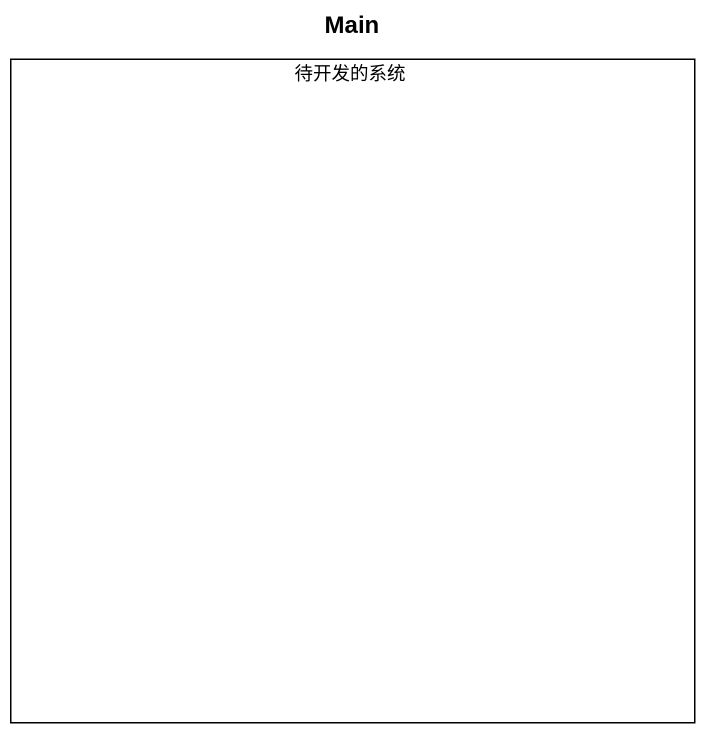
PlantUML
@startuml
title Main
rectangle 待开发的系统
@enduml
